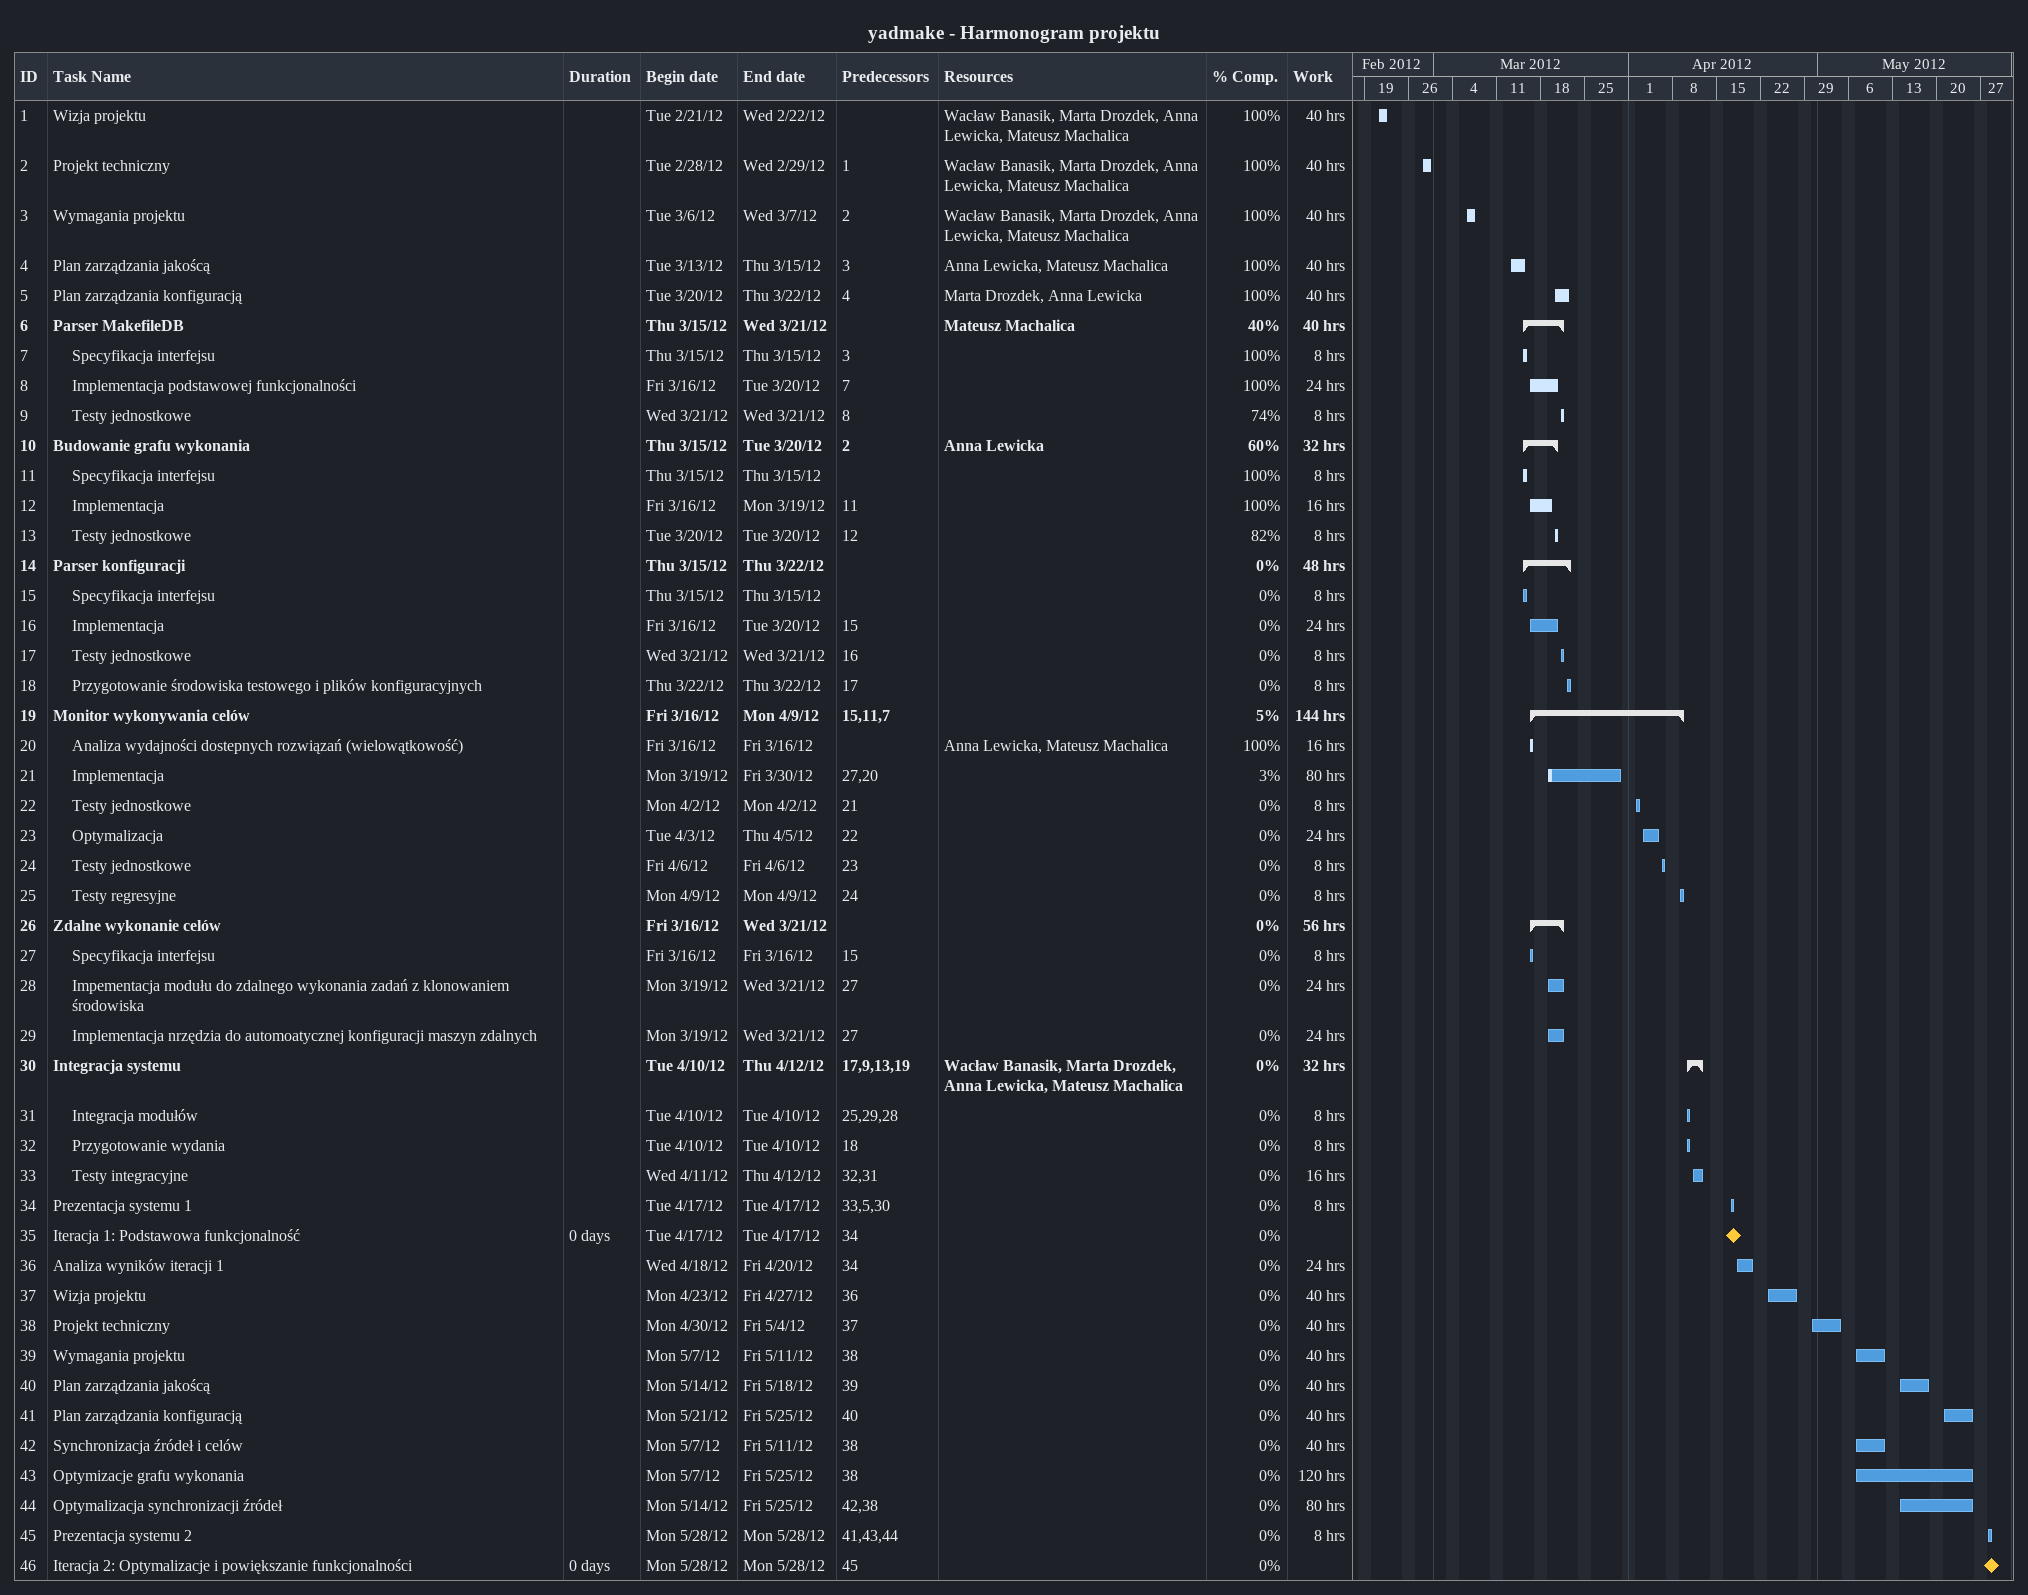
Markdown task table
yadmake - Harmonogram projektu

| ID | Level | Task | Duration | Start | Finish | Predecessors | Resources | % complete | Work (h) |
|---|---|---|---|---|---|---|---|---|---|
| 1 | 1 | Wizja projektu |  | 2012-02-21 | 2012-02-22 |  | Wacław Banasik, Marta Drozdek, Anna Lewicka, Mateusz Machalica | 100 | 40 |
| 2 | 1 | Projekt techniczny |  | 2012-02-28 | 2012-02-29 | 1 | Wacław Banasik, Marta Drozdek, Anna Lewicka, Mateusz Machalica | 100 | 40 |
| 3 | 1 | Wymagania projektu |  | 2012-03-06 | 2012-03-07 | 2 | Wacław Banasik, Marta Drozdek, Anna Lewicka, Mateusz Machalica | 100 | 40 |
| 4 | 1 | Plan zarządzania jakoścą |  | 2012-03-13 | 2012-03-15 | 3 | Anna Lewicka, Mateusz Machalica | 100 | 40 |
| 5 | 1 | Plan zarządzania konfiguracją |  | 2012-03-20 | 2012-03-22 | 4 | Marta Drozdek, Anna Lewicka | 100 | 40 |
| 6 | 1 | **Parser MakefileDB** |  | 2012-03-15 | 2012-03-21 |  | Mateusz Machalica | 40 | 40 |
| 7 | 2 | Specyfikacja interfejsu |  | 2012-03-15 | 2012-03-15 | 3 |  | 100 | 8 |
| 8 | 2 | Implementacja podstawowej funkcjonalności |  | 2012-03-16 | 2012-03-20 | 7 |  | 100 | 24 |
| 9 | 2 | Testy jednostkowe |  | 2012-03-21 | 2012-03-21 | 8 |  | 74 | 8 |
| 10 | 1 | **Budowanie grafu wykonania** |  | 2012-03-15 | 2012-03-20 | 2 | Anna Lewicka | 60 | 32 |
| 11 | 2 | Specyfikacja interfejsu |  | 2012-03-15 | 2012-03-15 |  |  | 100 | 8 |
| 12 | 2 | Implementacja |  | 2012-03-16 | 2012-03-19 | 11 |  | 100 | 16 |
| 13 | 2 | Testy jednostkowe |  | 2012-03-20 | 2012-03-20 | 12 |  | 82 | 8 |
| 14 | 1 | **Parser konfiguracji** |  | 2012-03-15 | 2012-03-22 |  |  | 0 | 48 |
| 15 | 2 | Specyfikacja interfejsu |  | 2012-03-15 | 2012-03-15 |  |  | 0 | 8 |
| 16 | 2 | Implementacja |  | 2012-03-16 | 2012-03-20 | 15 |  | 0 | 24 |
| 17 | 2 | Testy jednostkowe |  | 2012-03-21 | 2012-03-21 | 16 |  | 0 | 8 |
| 18 | 2 | Przygotowanie środowiska testowego i plików konfiguracyjnych |  | 2012-03-22 | 2012-03-22 | 17 |  | 0 | 8 |
| 19 | 1 | **Monitor wykonywania celów** |  | 2012-03-16 | 2012-04-09 | 15, 11, 7 |  | 5 | 144 |
| 20 | 2 | Analiza wydajności dostepnych rozwiązań (wielowątkowość) |  | 2012-03-16 | 2012-03-16 |  | Anna Lewicka, Mateusz Machalica | 100 | 16 |
| 21 | 2 | Implementacja |  | 2012-03-19 | 2012-03-30 | 27, 20 |  | 3 | 80 |
| 22 | 2 | Testy jednostkowe |  | 2012-04-02 | 2012-04-02 | 21 |  | 0 | 8 |
| 23 | 2 | Optymalizacja |  | 2012-04-03 | 2012-04-05 | 22 |  | 0 | 24 |
| 24 | 2 | Testy jednostkowe |  | 2012-04-06 | 2012-04-06 | 23 |  | 0 | 8 |
| 25 | 2 | Testy regresyjne |  | 2012-04-09 | 2012-04-09 | 24 |  | 0 | 8 |
| 26 | 1 | **Zdalne wykonanie celów** |  | 2012-03-16 | 2012-03-21 |  |  | 0 | 56 |
| 27 | 2 | Specyfikacja interfejsu |  | 2012-03-16 | 2012-03-16 | 15 |  | 0 | 8 |
| 28 | 2 | Impementacja modułu do zdalnego wykonania zadań z klonowaniem środowiska |  | 2012-03-19 | 2012-03-21 | 27 |  | 0 | 24 |
| 29 | 2 | Implementacja nrzędzia do automoatycznej konfiguracji maszyn zdalnych |  | 2012-03-19 | 2012-03-21 | 27 |  | 0 | 24 |
| 30 | 1 | **Integracja systemu** |  | 2012-04-10 | 2012-04-12 | 17, 9, 13, 19 | Wacław Banasik, Marta Drozdek, Anna Lewicka, Mateusz Machalica | 0 | 32 |
| 31 | 2 | Integracja modułów |  | 2012-04-10 | 2012-04-10 | 25, 29, 28 |  | 0 | 8 |
| 32 | 2 | Przygotowanie wydania |  | 2012-04-10 | 2012-04-10 | 18 |  | 0 | 8 |
| 33 | 2 | Testy integracyjne |  | 2012-04-11 | 2012-04-12 | 32, 31 |  | 0 | 16 |
| 34 | 1 | Prezentacja systemu 1 |  | 2012-04-17 | 2012-04-17 | 33, 5, 30 |  | 0 | 8 |
| 35 | 1 | Iteracja 1: Podstawowa funkcjonalność | 0d | 2012-04-17 | 2012-04-17 | 34 |  | 0 |  |
| 36 | 1 | Analiza wyników iteracji 1 |  | 2012-04-18 | 2012-04-20 | 34 |  | 0 | 24 |
| 37 | 1 | Wizja projektu |  | 2012-04-23 | 2012-04-27 | 36 |  | 0 | 40 |
| 38 | 1 | Projekt techniczny |  | 2012-04-30 | 2012-05-04 | 37 |  | 0 | 40 |
| 39 | 1 | Wymagania projektu |  | 2012-05-07 | 2012-05-11 | 38 |  | 0 | 40 |
| 40 | 1 | Plan zarządzania jakoścą |  | 2012-05-14 | 2012-05-18 | 39 |  | 0 | 40 |
| 41 | 1 | Plan zarządzania konfiguracją |  | 2012-05-21 | 2012-05-25 | 40 |  | 0 | 40 |
| 42 | 1 | Synchronizacja źródeł i celów |  | 2012-05-07 | 2012-05-11 | 38 |  | 0 | 40 |
| 43 | 1 | Optymizacje grafu wykonania |  | 2012-05-07 | 2012-05-25 | 38 |  | 0 | 120 |
| 44 | 1 | Optymalizacja synchronizacji źródeł |  | 2012-05-14 | 2012-05-25 | 42, 38 |  | 0 | 80 |
| 45 | 1 | Prezentacja systemu 2 |  | 2012-05-28 | 2012-05-28 | 41, 43, 44 |  | 0 | 8 |
| 46 | 1 | Iteracja 2: Optymalizacje i powiększanie funkcjonalności | 0d | 2012-05-28 | 2012-05-28 | 45 |  | 0 |  |
